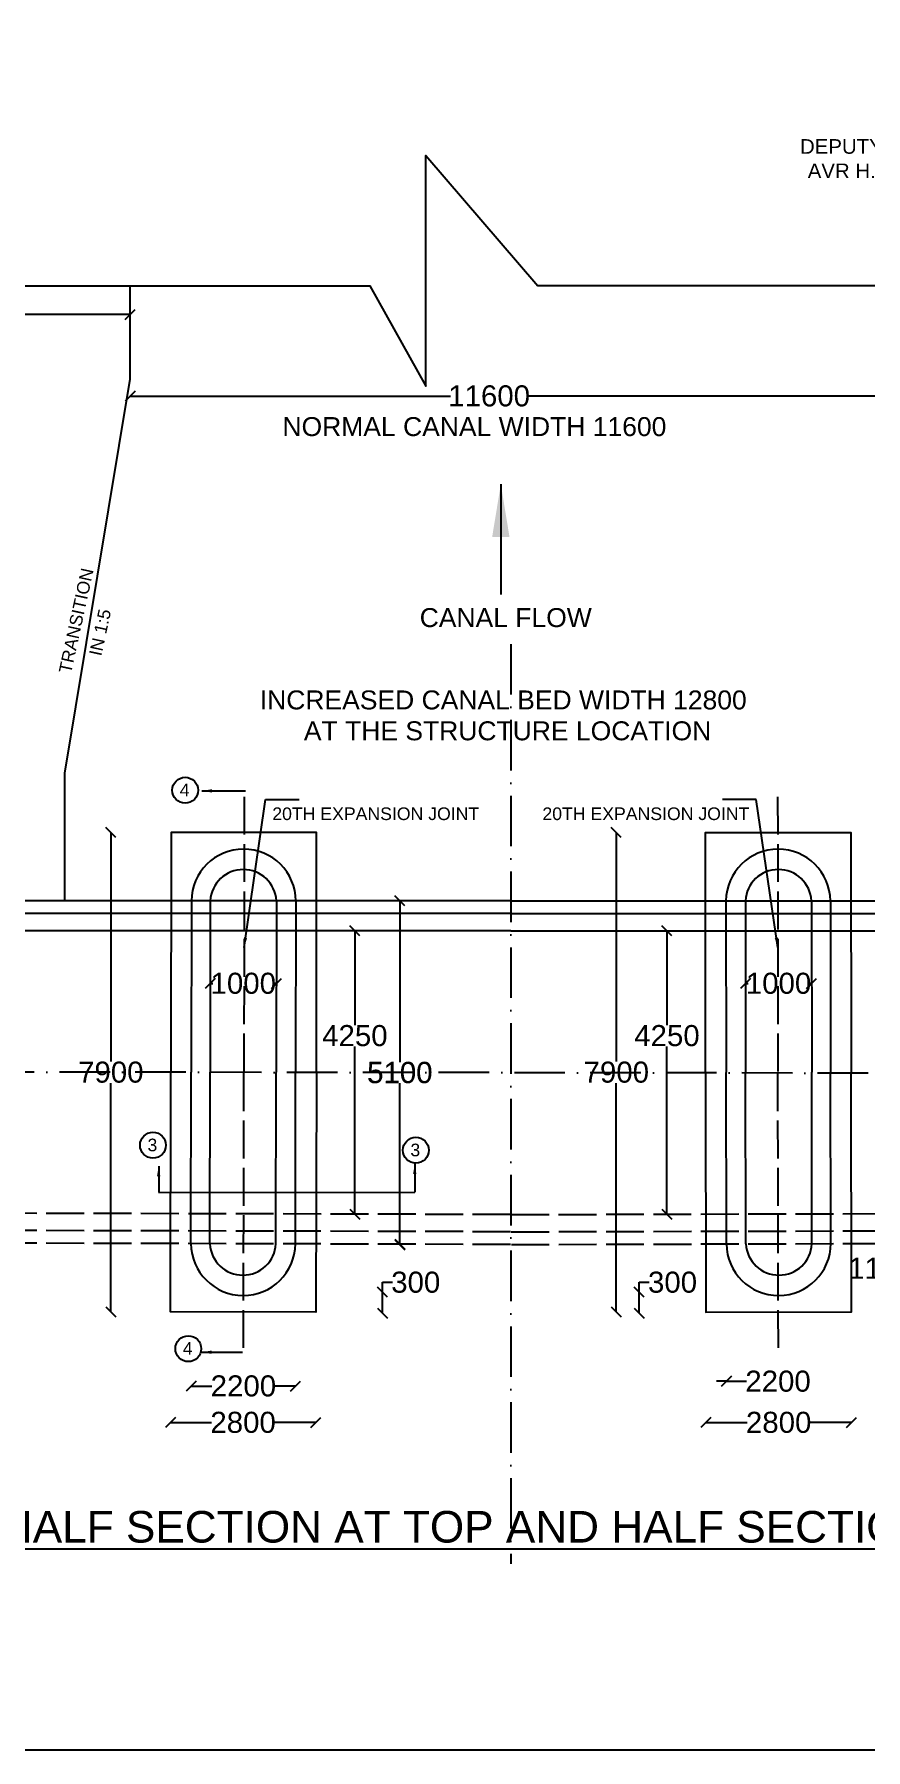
# Model space of a CAD drawing. Header units: millimetres. Extents: x 5124 to 3183014, y 2311 to 45961502.
# Drawn here: x 3149590 to 3157487, y 45929213 to 45945505 of the extents above; entities that cross this region are included whole.
import ezdxf

# ---------------------------------------------------------------- set-up
doc = ezdxf.new("R2010")
doc.units = ezdxf.units.MM
doc.header["$MEASUREMENT"] = 0
doc.linetypes.add('ACAD_ISO02W100', pattern=[15, 12, -3])
doc.linetypes.add('ACAD_ISO10W100', pattern=[18, 12, -3, 0, -3])
for name, color, linetype in [('DIMENSION', 7, 'Continuous'), ('DRAWING', 7, 'Continuous'), ('TEXT', 7, 'Continuous')]:
    doc.layers.add(name, color=color, linetype=linetype)
doc.styles.get("Standard").update_dxf_attribs({"font": 'arial.ttf', "height": 200})
doc.dimstyles.get("Standard").update_dxf_attribs({"dimtxt": 200, "dimasz": 110, "dimexe": 0.18, "dimexo": 0.0625, "dimgap": 0.09, "dimtad": 0, "dimtih": 1, "dimtoh": 1, "dimdec": 0, "dimzin": 0, "dimdsep": 46, "dimtxsty": 'Standard', "dimblk": 'OBLIQUE', "dimcen": 0.09, "dimse1": 1, "dimse2": 1, "dimadec": 0, "dimazin": 0, "dimtfac": 1, "dimtdec": 0, "dimtofl": 0, "dimtmove": 0, "dimatfit": 3, "dimfxl": 1, "dimtolj": 1, "dimtzin": 0, "dimarcsym": 0})

# ---------------------------------------------------------------- blocks, each defined once
blk = doc.blocks.new('_Oblique')
at = {"color": 0, "linetype": 'ByBlock', "lineweight": -2}
blk.add_line((-0.5, -0.5), (0.5, 0.5), dxfattribs=at)
blk = doc.blocks.new('*D79')
at = {"layer": 'Defpoints', "color": 0, "transparency": 16777216}
for p in [(3147460, 45942895), (3150500, 45942895), (3147460, 45942845)]:
    blk.add_point(p, dxfattribs=at)
at = {"layer": 'DRAWING', "color": 0, "lineweight": -2, "transparency": 16777216}
for p, q in [((3147460, 45942845), (3148676, 45942845)), ((3150500, 45942845), (3149283, 45942845))]:
    blk.add_line(p, q, dxfattribs=at)
at = {"layer": 'DRAWING', "color": 0, "lineweight": -2, "transparency": 16777216, "xscale": 95, "yscale": 95, "zscale": 95, "rotation": 180}
blk.add_blockref('_Oblique', (3147460, 45942845), dxfattribs=at)
at = {"layer": 'DRAWING', "color": 0, "lineweight": -2, "transparency": 16777216, "xscale": 95, "yscale": 95, "zscale": 95}
blk.add_blockref('_Oblique', (3150500, 45942845), dxfattribs=at)
at = {"layer": 'DRAWING', "color": 0, "transparency": 16777216, "insert": (3148980, 45942845), "char_height": 200, "attachment_point": 5}
blk.add_mtext('\\A1;4875', dxfattribs=at)
blk = doc.blocks.new('*D62')
at = {"layer": 'Defpoints', "color": 0, "transparency": 16777216}
for p in [(3150888, 45937923), (3150317, 45933372), (3150877, 45933372)]:
    blk.add_point(p, dxfattribs=at)
at = {"layer": 'DRAWING', "color": 0, "lineweight": -2, "transparency": 16777216}
for p, q in [((3150317, 45937923), (3150317, 45935750)), ((3150317, 45933372), (3150317, 45935545))]:
    blk.add_line(p, q, dxfattribs=at)
at = {"layer": 'DRAWING', "color": 0, "lineweight": -2, "transparency": 16777216, "xscale": 95, "yscale": 95, "zscale": 95}
for p, rotation in [((3150317, 45937923), 90), ((3150317, 45933372), 270)]:
    blk.add_blockref('_Oblique', p, dxfattribs=dict(at, rotation=rotation))
at = {"layer": 'DRAWING', "color": 0, "transparency": 16777216, "insert": (3150317, 45935647), "char_height": 200, "attachment_point": 5}
blk.add_mtext('\\A1;7900', dxfattribs=at)
blk = doc.blocks.new('*D63')
at = {"layer": 'Defpoints', "color": 0, "transparency": 16777216}
for p in [(3151081, 45933968), (3152070, 45933966), (3152070, 45932667)]:
    blk.add_point(p, dxfattribs=at)
at = {"layer": 'DRAWING', "color": 0, "lineweight": -2, "transparency": 16777216}
for p, q in [((3151081, 45932667), (3151275, 45932667)), ((3152070, 45932667), (3151876, 45932667))]:
    blk.add_line(p, q, dxfattribs=at)
at = {"layer": 'DRAWING', "color": 0, "lineweight": -2, "transparency": 16777216, "xscale": 95, "yscale": 95, "zscale": 95, "rotation": 180}
blk.add_blockref('_Oblique', (3151081, 45932667), dxfattribs=at)
at = {"layer": 'DRAWING', "color": 0, "lineweight": -2, "transparency": 16777216, "xscale": 95, "yscale": 95, "zscale": 95}
blk.add_blockref('_Oblique', (3152070, 45932667), dxfattribs=at)
at = {"layer": 'DRAWING', "color": 0, "transparency": 16777216, "insert": (3151576, 45932667), "char_height": 200, "attachment_point": 5}
blk.add_mtext('\\A1;2200', dxfattribs=at)
blk = doc.blocks.new('*D64')
at = {"layer": 'Defpoints', "color": 0, "transparency": 16777216}
for p in [(3150883, 45933372), (3152264, 45933368), (3152264, 45932321)]:
    blk.add_point(p, dxfattribs=at)
at = {"layer": 'DRAWING', "color": 0, "lineweight": -2, "transparency": 16777216}
for p, q in [((3150883, 45932321), (3151273, 45932321)), ((3152264, 45932321), (3151874, 45932321))]:
    blk.add_line(p, q, dxfattribs=at)
at = {"layer": 'DRAWING', "color": 0, "lineweight": -2, "transparency": 16777216, "xscale": 95, "yscale": 95, "zscale": 95, "rotation": 180}
blk.add_blockref('_Oblique', (3150883, 45932321), dxfattribs=at)
at = {"layer": 'DRAWING', "color": 0, "lineweight": -2, "transparency": 16777216, "xscale": 95, "yscale": 95, "zscale": 95}
blk.add_blockref('_Oblique', (3152264, 45932321), dxfattribs=at)
at = {"layer": 'DRAWING', "color": 0, "transparency": 16777216, "insert": (3151573, 45932321), "char_height": 200, "attachment_point": 5}
blk.add_mtext('\\A1;2800', dxfattribs=at)
blk = doc.blocks.new('*D53')
at = {"layer": 'Defpoints', "color": 0, "transparency": 16777216}
for p in [(3152897, 45933557), (3152906, 45933557), (3152906, 45933359)]:
    blk.add_point(p, dxfattribs=at)
at = {"layer": 'DRAWING', "color": 0, "lineweight": -2, "transparency": 16777216}
for p, q in [((3152897, 45933557), (3152897, 45933652)), ((3152897, 45933652), (3152992, 45933652)), ((3152897, 45933359), (3152897, 45933557))]:
    blk.add_line(p, q, dxfattribs=at)
at = {"layer": 'DRAWING', "color": 0, "lineweight": -2, "transparency": 16777216, "xscale": 95, "yscale": 95, "zscale": 95}
for p, rotation in [((3152897, 45933557), 90), ((3152897, 45933359), 270)]:
    blk.add_blockref('_Oblique', p, dxfattribs=dict(at, rotation=rotation))
at = {"layer": 'DRAWING', "color": 0, "transparency": 16777216, "insert": (3153213, 45933652), "char_height": 200, "attachment_point": 5}
blk.add_mtext('\\A1;300', dxfattribs=at)
blk = doc.blocks.new('*D65')
at = {"layer": 'Defpoints', "color": 0, "transparency": 16777216}
for p in [(3152898, 45937275), (3153063, 45937275), (3152898, 45934015)]:
    blk.add_point(p, dxfattribs=at)
at = {"layer": 'DRAWING', "color": 0, "lineweight": -2, "transparency": 16777216}
for p, q in [((3153063, 45937275), (3153063, 45935747)), ((3153063, 45934015), (3153063, 45935543))]:
    blk.add_line(p, q, dxfattribs=at)
at = {"layer": 'DRAWING', "color": 0, "lineweight": -2, "transparency": 16777216, "xscale": 95, "yscale": 95, "zscale": 95}
for p, rotation in [((3153063, 45937275), 90), ((3153063, 45934015), 270)]:
    blk.add_blockref('_Oblique', p, dxfattribs=dict(at, rotation=rotation))
at = {"layer": 'DRAWING', "color": 0, "transparency": 16777216, "insert": (3153063, 45935645), "char_height": 200, "attachment_point": 5}
blk.add_mtext('\\A1;5100', dxfattribs=at)
blk = doc.blocks.new('*D66')
at = {"layer": 'Defpoints', "color": 0, "transparency": 16777216}
for p in [(3152448, 45936991), (3152442, 45934300), (3152635, 45934300)]:
    blk.add_point(p, dxfattribs=at)
at = {"layer": 'DRAWING', "color": 0, "lineweight": -2, "transparency": 16777216}
for p, q in [((3152635, 45936991), (3152635, 45936096)), ((3152635, 45934300), (3152635, 45935892))]:
    blk.add_line(p, q, dxfattribs=at)
at = {"layer": 'DRAWING', "color": 0, "lineweight": -2, "transparency": 16777216, "xscale": 95, "yscale": 95, "zscale": 95}
for p, rotation in [((3152635, 45936991), 90), ((3152635, 45934300), 270)]:
    blk.add_blockref('_Oblique', p, dxfattribs=dict(at, rotation=rotation))
at = {"layer": 'DRAWING', "color": 0, "transparency": 16777216, "insert": (3152635, 45935994), "char_height": 200, "attachment_point": 5}
blk.add_mtext('\\A1;4250', dxfattribs=at)
blk = doc.blocks.new('*D67')
at = {"layer": 'Defpoints', "color": 0, "transparency": 16777216}
for p in [(3151261, 45936491), (3151889, 45936491), (3151889, 45936491)]:
    blk.add_point(p, dxfattribs=at)
at = {"layer": 'DRAWING', "color": 0, "lineweight": -2, "transparency": 16777216}
for p, q in [((3151261, 45936491), (3151286, 45936491)), ((3151889, 45936491), (3151864, 45936491))]:
    blk.add_line(p, q, dxfattribs=at)
at = {"layer": 'DRAWING', "color": 0, "lineweight": -2, "transparency": 16777216, "xscale": 95, "yscale": 95, "zscale": 95, "rotation": 180}
blk.add_blockref('_Oblique', (3151261, 45936491), dxfattribs=at)
at = {"layer": 'DRAWING', "color": 0, "lineweight": -2, "transparency": 16777216, "xscale": 95, "yscale": 95, "zscale": 95}
blk.add_blockref('_Oblique', (3151889, 45936491), dxfattribs=at)
at = {"layer": 'DRAWING', "color": 0, "transparency": 16777216, "insert": (3151575, 45936491), "char_height": 200, "attachment_point": 5}
blk.add_mtext('\\A1;1000', dxfattribs=at)
blk = doc.blocks.new('*D101')
at = {"layer": 'Defpoints', "color": 0, "transparency": 16777216}
for p in [(3157345, 45937923), (3155118, 45933372), (3157357, 45933372)]:
    blk.add_point(p, dxfattribs=at)
at = {"layer": 'DRAWING', "color": 0, "lineweight": -2, "transparency": 16777216}
for p, q in [((3155118, 45937923), (3155118, 45935750)), ((3155118, 45933372), (3155118, 45935545))]:
    blk.add_line(p, q, dxfattribs=at)
at = {"layer": 'DRAWING', "color": 0, "lineweight": -2, "transparency": 16777216, "xscale": 95, "yscale": 95, "zscale": 95}
for p, rotation in [((3155118, 45937923), 90), ((3155118, 45933372), 270)]:
    blk.add_blockref('_Oblique', p, dxfattribs=dict(at, rotation=rotation))
at = {"layer": 'DRAWING', "color": 0, "transparency": 16777216, "insert": (3155118, 45935647), "char_height": 200, "attachment_point": 5}
blk.add_mtext('\\A1;7900', dxfattribs=at)
blk = doc.blocks.new('*D102')
at = {"layer": 'Defpoints', "color": 0, "transparency": 16777216}
for p in [(3156164, 45934011), (3156164, 45934011), (3156164, 45932712)]:
    blk.add_point(p, dxfattribs=at)
at = {"layer": 'DRAWING', "color": 0, "lineweight": -2, "transparency": 16777216}
for q in [(3156069, 45932712), (3156354, 45932712)]:
    blk.add_line((3156164, 45932712), q, dxfattribs=at)
at = {"layer": 'DRAWING', "color": 0, "lineweight": -2, "transparency": 16777216, "xscale": 95, "yscale": 95, "zscale": 95}
blk.add_blockref('_Oblique', (3156164, 45932712), dxfattribs=at)
at = {"layer": 'DRAWING', "color": 0, "lineweight": -2, "transparency": 16777216, "xscale": 95, "yscale": 95, "zscale": 95, "rotation": 180}
blk.add_blockref('_Oblique', (3156164, 45932712), dxfattribs=at)
at = {"layer": 'DRAWING', "color": 0, "transparency": 16777216, "insert": (3156654, 45932712), "char_height": 200, "attachment_point": 5}
blk.add_mtext('\\A1;2200', dxfattribs=at)
blk = doc.blocks.new('*D103')
at = {"layer": 'Defpoints', "color": 0, "transparency": 16777216}
for p in [(3155969, 45933368), (3157351, 45933372), (3155969, 45932321)]:
    blk.add_point(p, dxfattribs=at)
at = {"layer": 'DRAWING', "color": 0, "lineweight": -2, "transparency": 16777216}
for p, q in [((3155969, 45932321), (3156360, 45932321)), ((3157351, 45932321), (3156960, 45932321))]:
    blk.add_line(p, q, dxfattribs=at)
at = {"layer": 'DRAWING', "color": 0, "lineweight": -2, "transparency": 16777216, "xscale": 95, "yscale": 95, "zscale": 95, "rotation": 180}
blk.add_blockref('_Oblique', (3155969, 45932321), dxfattribs=at)
at = {"layer": 'DRAWING', "color": 0, "lineweight": -2, "transparency": 16777216, "xscale": 95, "yscale": 95, "zscale": 95}
blk.add_blockref('_Oblique', (3157351, 45932321), dxfattribs=at)
at = {"layer": 'DRAWING', "color": 0, "transparency": 16777216, "insert": (3156660, 45932321), "char_height": 200, "attachment_point": 5}
blk.add_mtext('\\A1;2800', dxfattribs=at)
blk = doc.blocks.new('*D55')
at = {"layer": 'Defpoints', "color": 0, "transparency": 16777216}
for p in [(3155327, 45933557), (3155336, 45933557), (3155327, 45933359)]:
    blk.add_point(p, dxfattribs=at)
at = {"layer": 'DRAWING', "color": 0, "lineweight": -2, "transparency": 16777216}
for p, q in [((3155336, 45933557), (3155336, 45933652)), ((3155336, 45933652), (3155431, 45933652)), ((3155336, 45933359), (3155336, 45933557))]:
    blk.add_line(p, q, dxfattribs=at)
at = {"layer": 'DRAWING', "color": 0, "lineweight": -2, "transparency": 16777216, "xscale": 95, "yscale": 95, "zscale": 95}
for p, rotation in [((3155336, 45933557), 90), ((3155336, 45933359), 270)]:
    blk.add_blockref('_Oblique', p, dxfattribs=dict(at, rotation=rotation))
at = {"layer": 'DRAWING', "color": 0, "transparency": 16777216, "insert": (3155652, 45933652), "char_height": 200, "attachment_point": 5}
blk.add_mtext('\\A1;300', dxfattribs=at)
blk = doc.blocks.new('*D104')
at = {"layer": 'Defpoints', "color": 0, "transparency": 16777216}
for p in [(3152896, 45937275), (3153061, 45937275), (3152896, 45934009)]:
    blk.add_point(p, dxfattribs=at)
at = {"layer": 'DRAWING', "color": 0, "lineweight": -2, "transparency": 16777216}
for p, q in [((3153061, 45937275), (3153061, 45935744)), ((3153061, 45934009), (3153061, 45935539))]:
    blk.add_line(p, q, dxfattribs=at)
at = {"layer": 'DRAWING', "color": 0, "lineweight": -2, "transparency": 16777216, "xscale": 95, "yscale": 95, "zscale": 95}
for p, rotation in [((3153061, 45937275), 90), ((3153061, 45934009), 270)]:
    blk.add_blockref('_Oblique', p, dxfattribs=dict(at, rotation=rotation))
at = {"layer": 'DRAWING', "color": 0, "transparency": 16777216, "insert": (3153061, 45935642), "char_height": 200, "attachment_point": 5}
blk.add_mtext('\\A1;5100', dxfattribs=at)
blk = doc.blocks.new('*D105')
at = {"layer": 'Defpoints', "color": 0, "transparency": 16777216}
for p in [(3155785, 45936991), (3155599, 45934300), (3155792, 45934300)]:
    blk.add_point(p, dxfattribs=at)
at = {"layer": 'DRAWING', "color": 0, "lineweight": -2, "transparency": 16777216}
for p, q in [((3155599, 45936991), (3155599, 45936096)), ((3155599, 45934300), (3155599, 45935892))]:
    blk.add_line(p, q, dxfattribs=at)
at = {"layer": 'DRAWING', "color": 0, "lineweight": -2, "transparency": 16777216, "xscale": 95, "yscale": 95, "zscale": 95}
for p, rotation in [((3155599, 45936991), 90), ((3155599, 45934300), 270)]:
    blk.add_blockref('_Oblique', p, dxfattribs=dict(at, rotation=rotation))
at = {"layer": 'DRAWING', "color": 0, "transparency": 16777216, "insert": (3155599, 45935994), "char_height": 200, "attachment_point": 5}
blk.add_mtext('\\A1;4250', dxfattribs=at)
blk = doc.blocks.new('*D106')
at = {"layer": 'Defpoints', "color": 0, "transparency": 16777216}
for p in [(3156345, 45936491), (3156345, 45936491), (3156973, 45936491)]:
    blk.add_point(p, dxfattribs=at)
at = {"layer": 'DRAWING', "color": 0, "lineweight": -2, "transparency": 16777216}
for p, q in [((3156345, 45936491), (3156370, 45936491)), ((3156973, 45936491), (3156948, 45936491))]:
    blk.add_line(p, q, dxfattribs=at)
at = {"layer": 'DRAWING', "color": 0, "lineweight": -2, "transparency": 16777216, "xscale": 95, "yscale": 95, "zscale": 95, "rotation": 180}
blk.add_blockref('_Oblique', (3156345, 45936491), dxfattribs=at)
at = {"layer": 'DRAWING', "color": 0, "lineweight": -2, "transparency": 16777216, "xscale": 95, "yscale": 95, "zscale": 95}
blk.add_blockref('_Oblique', (3156973, 45936491), dxfattribs=at)
at = {"layer": 'DRAWING', "color": 0, "transparency": 16777216, "insert": (3156659, 45936491), "char_height": 200, "attachment_point": 5}
blk.add_mtext('\\A1;1000', dxfattribs=at)
blk = doc.blocks.new('*D57')
at = {"layer": 'Defpoints', "color": 0, "transparency": 16777216}
for p in [(3157631, 45934021), (3157917, 45934021), (3157917, 45933547)]:
    blk.add_point(p, dxfattribs=at)
at = {"layer": 'DRAWING', "color": 0, "lineweight": -2, "transparency": 16777216}
for p, q in [((3157631, 45934021), (3157631, 45933886)), ((3157631, 45933547), (3157631, 45933682))]:
    blk.add_line(p, q, dxfattribs=at)
at = {"layer": 'DRAWING', "color": 0, "lineweight": -2, "transparency": 16777216, "xscale": 95, "yscale": 95, "zscale": 95}
for p, rotation in [((3157631, 45934021), 90), ((3157631, 45933547), 270)]:
    blk.add_blockref('_Oblique', p, dxfattribs=dict(at, rotation=rotation))
at = {"layer": 'DRAWING', "color": 0, "transparency": 16777216, "insert": (3157631, 45933784), "char_height": 200, "attachment_point": 5}
blk.add_mtext('\\A1;1100', dxfattribs=at)
blk = doc.blocks.new('*D54')
at = {"layer": 'Defpoints', "color": 0, "transparency": 16777216}
for p in [(3150500, 45942895), (3157734, 45942895), (3157734, 45942070)]:
    blk.add_point(p, dxfattribs=at)
at = {"layer": 'DRAWING', "color": 0, "lineweight": -2, "transparency": 16777216}
for p, q in [((3150500, 45942070), (3153543, 45942070)), ((3157734, 45942070), (3154277, 45942070))]:
    blk.add_line(p, q, dxfattribs=at)
at = {"layer": 'DRAWING', "color": 0, "lineweight": -2, "transparency": 16777216, "xscale": 95, "yscale": 95, "zscale": 95, "rotation": 180}
blk.add_blockref('_Oblique', (3150500, 45942070), dxfattribs=at)
at = {"layer": 'DRAWING', "color": 0, "lineweight": -2, "transparency": 16777216, "xscale": 95, "yscale": 95, "zscale": 95}
blk.add_blockref('_Oblique', (3157734, 45942070), dxfattribs=at)
at = {"layer": 'DRAWING', "color": 0, "transparency": 16777216, "insert": (3153910, 45942070), "char_height": 200, "attachment_point": 5}
blk.add_mtext('\\A1;11600', dxfattribs=at)

msp = doc.modelspace()

# ---------------------------------------------------------------- linework, layer by layer
at = {"layer": 'DRAWING'}
msp.add_line((3168577.4, 45943117.5), (3154371.1, 45943117.5), dxfattribs=at)
msp.add_lwpolyline([(3183013.7, 45961502.3), (3135697.6, 45961502.3), (3135697.6, 45929213.1), (3183013.7, 45929213.1)], close=True, dxfattribs=at)
for points in [[(3138369.3, 45943117.5), (3152778.4, 45943117.5), (3153308.1, 45942163.3), (3153308.1, 45944353.1), (3154371.1, 45943117.5)], [(3149879.2, 45937274.8), (3149879.2, 45938487.7), (3150499.5, 45942231.3), (3150499.5, 45943117.5)], [(3152270.1, 45935645.6), (3152270.1, 45937922.8), (3150888.4, 45937922.8), (3150885.5, 45935647.3)], [(3155963.5, 45935645.6), (3155963.5, 45937922.8), (3157345.2, 45937922.8), (3157348.1, 45935647.3)], [(3154116.8, 45937274.8), (3138859.9, 45937274.8)], [(3151082.3, 45937274.8), (3151080.2, 45935646.8)], [(3151261.5, 45937274.8), (3151259.5, 45935646.8)], [(3151889.5, 45937274.8), (3151887.5, 45935646.8)], [(3152074.1, 45937274.8), (3152072, 45935646.8)], [(3154116.8, 45937274.8), (3169373.7, 45937274.8)], [(3156159.5, 45937274.8), (3156161.5, 45935646.8)], [(3156344.1, 45937274.8), (3156346.1, 45935646.8)], [(3156972.1, 45937274.8), (3156974.1, 45935646.8)], [(3157151.3, 45937274.8), (3157153.4, 45935646.8)], [(3154116.8, 45937154.4), (3145679.3, 45937154.4)], [(3154116.8, 45937154.4), (3162554.3, 45937154.4)], [(3154116.8, 45936990.8), (3138859.9, 45936990.8)], [(3154116.8, 45936990.8), (3169373.7, 45936990.8)], [(3152270.1, 45935645.6), (3152264.4, 45933368.3), (3150882.6, 45933371.8), (3150885.5, 45935647.3)], [(3151078.1, 45934019.4), (3151080.2, 45935647.3)], [(3151257.4, 45934018.9), (3151259.5, 45935646.8)], [(3151885.4, 45934017.3), (3151887.5, 45935645.2)], [(3152070, 45934016.8), (3152072, 45935644.8)], [(3155963.5, 45935645.6), (3155969.2, 45933368.3), (3157351, 45933371.8), (3157348.1, 45935647.3)], [(3156163.6, 45934016.8), (3156161.6, 45935644.8)], [(3156348.2, 45934017.3), (3156346.1, 45935645.2)], [(3156976.2, 45934018.9), (3156974.1, 45935646.8)], [(3157155.4, 45934019.4), (3157153.4, 45935647.3)]]:
    msp.add_lwpolyline(points, dxfattribs=at)
at = {"layer": 'DRAWING', "linetype": 'ACAD_ISO10W100', "ltscale": 40}
for points in [[(3154116.8, 45939713.8), (3154116.8, 45930979.1)], [(3154116.8, 45939713.8), (3154116.8, 45930979.1)], [(3167591.5, 45935626.2), (3137173.2, 45935664.6)]]:
    msp.add_lwpolyline(points, dxfattribs=at)
at = {"layer": 'DRAWING', "linetype": 'ACAD_ISO02W100', "ltscale": 30}
for points in [[(3151583.3, 45938264.6), (3151581.3, 45935646.8)], [(3156650.3, 45938264.6), (3156652.3, 45935646.8)], [(3151576.7, 45933028.3), (3151581.3, 45935646)], [(3156656.9, 45933028.3), (3156652.3, 45935646)], [(3154113.4, 45934295.6), (3146442.9, 45934315)], [(3154120.2, 45934295.6), (3161790.7, 45934315)], [(3154113, 45934132.1), (3145675.5, 45934153.4)], [(3154120.6, 45934132.1), (3162558.1, 45934153.4)], [(3154112.7, 45934011.7), (3146445.9, 45934031)], [(3154120.9, 45934011.7), (3161787.7, 45934031)]]:
    msp.add_lwpolyline(points, dxfattribs=at)
at = {"layer": 'DRAWING'}
for centre in [(3151023.3, 45938325.6), (3150717.3, 45934954.1), (3153214.4, 45934906.6), (3151053, 45933021.9)]:
    msp.add_circle(centre, 122.8, dxfattribs=at)
for centre, radius, start, end in [((3151578.2, 45937270.5), 495.9, 0.49431, 179.50569), ((3156655.4, 45937270.5), 495.9, 0.49431, 179.50569), ((3151575.5, 45937258), 314.5, 3.04852, 176.76438), ((3156658.1, 45937258), 314.5, 3.23562, 176.95148), ((3151574.1, 45934022.4), 495.9, 180.34972, 359.36109), ((3151571.4, 45934034.8), 314.5, 183.09102, 356.80688), ((3156659.5, 45934022.4), 495.9, 180.63891, 359.65028), ((3156662.2, 45934034.8), 314.5, 183.19312, 356.90898)]:
    msp.add_arc(centre, radius, start, end, dxfattribs=at)

# ---------------------------------------------------------------- texts
at = {"layer": 'TEXT'}
for s, height, p in [('NORMAL CANAL WIDTH 11600', 180, (3151946.9, 45941689.5)), ('CANAL FLOW', 180, (3153250.4, 45939875.4)), ('INCREASED CANAL BED WIDTH 12800', 180, (3151731.7, 45939093.4)), ('AT THE STRUCTURE LOCATION', 180, (3152150.4, 45938800.2)), ('4', 120, (3150971.2, 45938268.1)), ('20TH EXPANSION JOINT ', 120, (3151850.4, 45938042.4)), ('20TH EXPANSION JOINT ', 120, (3154416.1, 45938042.4)), ('3', 120, (3150665.2, 45934896.6)), ('3', 120, (3153162.2, 45934849.1)), ('4', 120, (3151000.8, 45932964.4)), ('%%UHALF SECTION AT TOP AND HALF SECTION AT BOTTOM', 300, (3149272.7, 45931180.3))]:
    msp.add_text(s, height=height, dxfattribs=at).set_placement(p)
for s, p in [('TRANSITION', (3149938.4, 45939427.5)), ('IN 1:5', (3150226, 45939593.7))]:
    msp.add_text(s, height=120, rotation=77.72051, dxfattribs=at).set_placement(p)
at = {"layer": 'TEXT', "insert": (3154854.9, 45945434.7), "char_height": 138.74, "width": 6963.77, "attachment_point": 1}
msp.add_mtext('\\pi3164.2;// t.c.f //\\P\\pi3481.9;\\P\\pi2788.1;Dt:-  12-02-2016\\P\\pi3481.9;\\P\\pi1953.8; DEPUTY EXECUTIVE ENGINEER\\P\\pi2081.3;AVR H.N.S.S. Sub-Division No.2\\P\\pi2706.3;DHARMAVARAM.', dxfattribs=at)

# ---------------------------------------------------------------- dimensions: what is measured, and where the dimension line sits
at = {"layer": 'DRAWING'}
for base, p1, p2, text, picture, middle in [((3147460.5, 45942845.3), (3150499.5, 45942895.1), (3147460.5, 45942895.1), '4875', '*D79', (3148980, 45942845.3)), ((3151888.6, 45936491.3), (3151260.5, 45936491.3), (3151888.6, 45936490.5), '1000', '*D67', (3151574.5, 45936491.3)), ((3152069.9, 45932666.9), (3151081.2, 45933967.5), (3152069.9, 45933966.3), '2200', '*D63', (3151575.6, 45932666.9)), ((3152264.4, 45932320.7), (3150882.6, 45933371.8), (3152264.4, 45933368.3), '2800', '*D64', (3151573.5, 45932320.7))]:
    dim = msp.add_linear_dim(base=base, p1=p1, p2=p2, text=text, dimstyle='Standard', override={"dimasz": 95, "dimarcsym": 1}, dxfattribs=at)
    dim.commit()
    dim.dimension.update_dxf_attribs({"geometry": picture, "text_midpoint": middle})
dim = msp.add_linear_dim(base=(3157734.1, 45942070.4), p1=(3150499.5, 45942895.1), p2=(3157734.1, 45942895.1), text='11600', dimstyle='Standard', override={"dimasz": 95, "dimarcsym": 1}, dxfattribs=at)
dim.commit()
dim.dimension.update_dxf_attribs({"geometry": '*D54', "text_midpoint": (3153909.9, 45942070.4), "dimtype": 160})
for base, p1, p2, angle, text, picture, middle in [((3150316.5, 45933371.8), (3150888.4, 45937922.8), (3150876.9, 45933371.8), 90, '7900', '*D62', (3150316.5, 45935647.3)), ((3153061.1, 45937274.8), (3152896.2, 45934008.6), (3152896.2, 45937274.8), 90, '5100', '*D104', (3153061.1, 45935641.7)), ((3153063.4, 45937274.8), (3152898.5, 45934014.8), (3152898.5, 45937274.8), 90, '5100', '*D65', (3153063.4, 45935644.8)), ((3156345, 45936491.3), (3156973.1, 45936491.3), (3156345, 45936490.5), 180, '1000', '*D106', (3156659.1, 45936491.3)), ((3152897.3, 45933557.3), (3152906.1, 45933358.9), (3152906.1, 45933557.3), 90, '300', '*D53', (3153212.9, 45933652.3)), ((3155336.3, 45933557.3), (3155327.4, 45933358.9), (3155327.4, 45933557.3), 90, '300', '*D55', (3155651.9, 45933652.3)), ((3155969.2, 45932320.7), (3157351, 45933371.8), (3155969.2, 45933368.3), 180, '2800', '*D103', (3156660.1, 45932320.7))]:
    dim = msp.add_linear_dim(base=base, p1=p1, p2=p2, angle=angle, text=text, dimstyle='Standard', override={"dimasz": 95, "dimarcsym": 1}, dxfattribs=at)
    dim.commit()
    dim.dimension.update_dxf_attribs({"geometry": picture, "text_midpoint": middle})
for base, p1, p2, angle, text, picture, middle in [((3155118.3, 45933371.8), (3157345.2, 45937922.8), (3157356.7, 45933371.8), 90, '7900', '*D101', (3155118.3, 45935647.3)), ((3152634.8, 45934299.9), (3152448.5, 45936990.8), (3152441.7, 45934299.9), 90, '4250', '*D66', (3152634.8, 45935993.8)), ((3155598.8, 45934299.9), (3155785.1, 45936990.8), (3155791.9, 45934299.9), 90, '4250', '*D105', (3155598.8, 45935993.8)), ((3156163.6, 45932712), (3156163.7, 45934011.4), (3156163.6, 45934011.4), 180, '2200', '*D102', (3156653.8, 45932712)), ((3157631.1, 45934021.3), (3157917.1, 45933546.5), (3157917.1, 45934021.3), 90, '1100', '*D57', (3157631.1, 45933783.9))]:
    dim = msp.add_linear_dim(base=base, p1=p1, p2=p2, angle=angle, text=text, dimstyle='Standard', override={"dimasz": 95, "dimarcsym": 1}, dxfattribs=at)
    dim.commit()
    dim.dimension.update_dxf_attribs({"geometry": picture, "text_midpoint": middle, "dimtype": 160})

# ---------------------------------------------------------------- leaders
at = {"layer": 'DIMENSION'}
msp.add_leader([(3154021.1, 45941232.2), (3154021.1, 45940186.3)], dimstyle='Standard', override={"dimasz": 500, "dimarcsym": 1}, dxfattribs=at)
at = {"layer": 'DRAWING'}
for points in [[(3151181.4, 45938319.6), (3151597.2, 45938319.6)], [(3151582.2, 45936831.3), (3151786.1, 45938237.9), (3152106.8, 45938237.9)], [(3156651.4, 45936831.3), (3156447.5, 45938237.9), (3156126.8, 45938237.9)], [(3150771.4, 45934755.2), (3150771.4, 45934506.3), (3153203.6, 45934506.9)], [(3153203.6, 45934776.3), (3153203.6, 45934506.9)], [(3151179.9, 45932988.2), (3151567.5, 45932988.2)]]:
    msp.add_leader(points, dimstyle='Standard', override={"dimasz": 95, "dimgap": 0.09, "dimtad": 0, "dimarcsym": 1}, dxfattribs=at)

doc.saveas('drawing.dxf')
